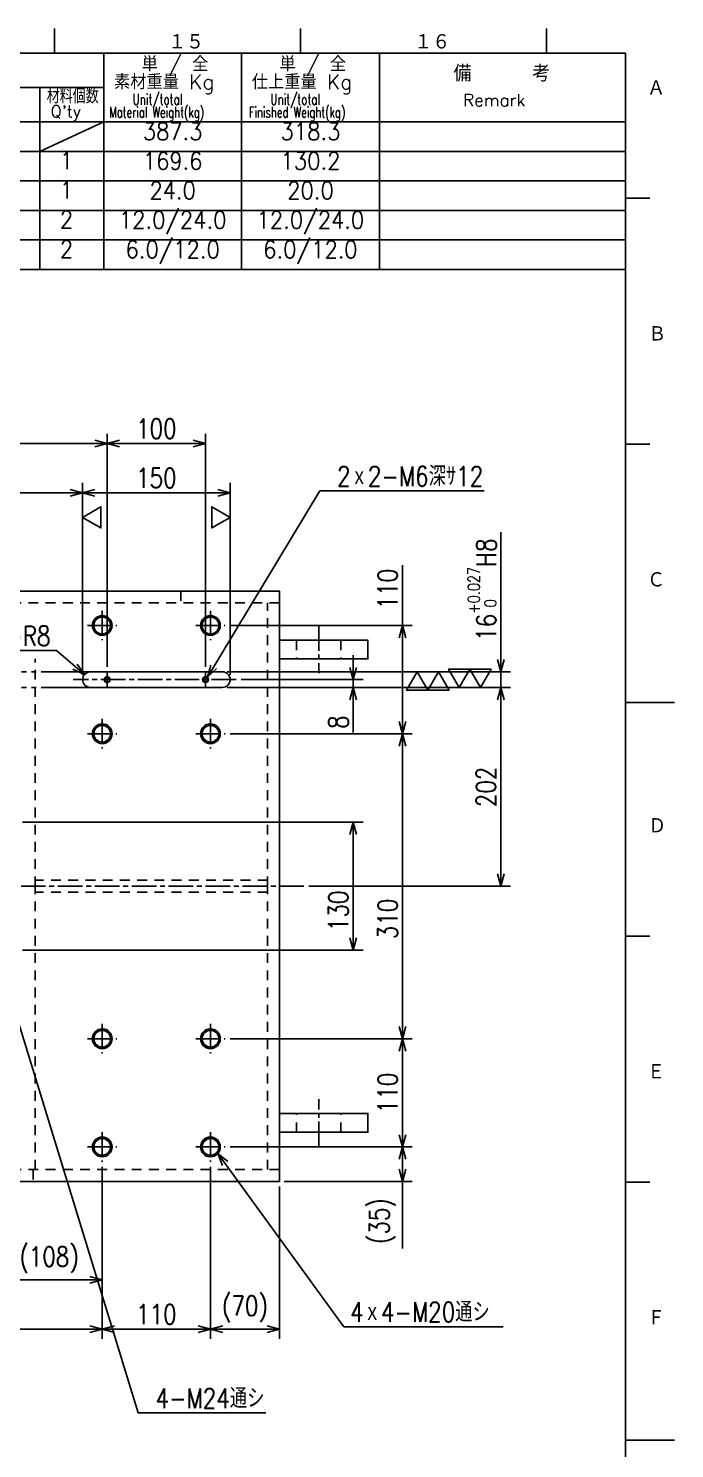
# Model space of a CAD drawing. Extents: x 0 to 4205, y 0 to 5940.
# Drawn here: x 3523 to 4180, y 1477 to 2920 of the extents above; entities that cross this region are included whole.
import ezdxf
from ezdxf.enums import TextEntityAlignment as Align

# ---------------------------------------------------------------- set-up
doc = ezdxf.new("R2010")
doc.units = 0
doc.header["$LTSCALE"] = 5
for name, pattern in [('GEN3A', [3.5, 2, -1.5]), ('GEN4A', [15, 10, -1, 1, -1, 1, -1]), ('GEN7A', [7.5, 5, -0.75, 1, -0.75])]:
    doc.linetypes.add(name, pattern=pattern)
doc.layers.get('0').update_dxf_attribs({"linetype": 'CONTINUOUS'})
doc.layers.get('DEFPOINTS').update_dxf_attribs({"linetype": 'CONTINUOUS'})
for name, color, linetype in [('2', 5, 'CONTINUOUS'), ('3A', 6, 'GEN3A'), ('4', 3, 'CONTINUOUS'), ('4A', 3, 'GEN4A'), ('5', 3, 'CONTINUOUS'), ('7A', 4, 'GEN7A'), ('8', 1, 'CONTINUOUS'), ('RAHM2', 1, 'CONTINUOUS'), ('RAHM3', 52, 'CONTINUOUS')]:
    doc.layers.add(name, color=color, linetype=linetype)
doc.styles.add('DIMENSION', font='monotxt.shx', dxfattribs={"bigfont": 'bigfont.shx'})
doc.styles.get("Standard").update_dxf_attribs({"font": 'romans.shx', "width": 0.8, "bigfont": 'extfont.shx'})
doc.dimstyles.new('GEN-ISO', dxfattribs={"dimscale": 5, "dimtxt": 4, "dimasz": 2.5, "dimexe": 2, "dimexo": 1, "dimgap": 1, "dimtad": 3, "dimdec": 3, "dimrnd": 0.001, "dimdsep": 46, "dimtxsty": 'Standard', "dimblk": 'OPEN30', "dimcen": 0, "dimclrt": 52, "dimadec": 0, "dimazin": 0, "dimtp": 0.1, "dimtm": 0.1, "dimtfac": 0.6, "dimtdec": 3, "dimtmove": 2, "dimatfit": 3, "dimldrblk": 'OPEN30', "dimfxl": 1, "dimarcsym": 0})
doc.dimstyles.new('GEN-ISO$4', dxfattribs={"dimscale": 5, "dimtxt": 4, "dimasz": 2.5, "dimexe": 2, "dimexo": 1, "dimgap": 1, "dimtad": 1, "dimtoh": 1, "dimdec": 3, "dimrnd": 0.001, "dimdsep": 46, "dimtxsty": 'Standard', "dimblk": 'OPEN30', "dimcen": 0, "dimclrt": 52, "dimadec": 0, "dimazin": 0, "dimtp": 0.1, "dimtm": 0.1, "dimtfac": 0.6, "dimtdec": 3, "dimtofl": 0, "dimtmove": 0, "dimatfit": 2, "dimldrblk": 'OPEN30', "dimfxl": 1, "dimarcsym": 0})

# ---------------------------------------------------------------- blocks, each defined once
blk = doc.blocks.new('1A1ﾌﾞﾋﾝ')
at = {"layer": 'RAHM2', "color": 5, "linetype": 'Continuous'}
for p, q in [((710, 584), (710, 579)), ((760, 584), (760, 579)), ((810, 584), (810, 579)), ((826, 579), (25, 579)), ((826, 15), (826, 579)), ((831, 549.5), (826, 549.5)), ((831, 499.5), (826, 499.5)), ((836, 447), (826, 447)), ((831, 399.5), (826, 399.5)), ((831, 349.5), (826, 349.5)), ((836, 297), (826, 297))]:
    blk.add_line(p, q, dxfattribs=at)
at = {"layer": 'RAHM2', "color": 7, "linetype": 'Continuous'}
for p, q in [((720, 579), (720, 559)), ((748, 559), (748, 579)), ((776, 579), (776, 559)), ((616, 572), (720, 572)), ((707, 572), (707, 559)), ((616, 565), (826, 565)), ((616, 559), (826, 559))]:
    blk.add_line(p, q, dxfattribs=at)
at = {"layer": 'RAHM2', "color": 5, "linetype": 'Continuous'}
for s, height, p in [('１５', 3.311, (733.1, 579.6)), ('１６', 3.311, (783.1, 579.6)), ('Ａ', 3.31, (830.43, 570.24)), ('Ｂ', 3.31, (830.65, 520.24)), ('Ｃ', 3.31, (830.43, 470.24)), ('Ｄ', 3.31, (830.65, 420.24)), ('Ｅ', 3.31, (830.43, 370.24)), ('Ｆ', 3.31, (830.43, 320.24))]:
    blk.add_text(s, height=height, dxfattribs=at).set_placement(p)
at = {"layer": 'RAHM2', "color": 7, "linetype": 'Continuous'}
for s, height, p in [('単 / 全', 3, (727.71, 575.26)), ('単 / 全', 3, (755.71, 575.26)), ('素材重量 Kg', 3, (722.08, 571.63)), ('仕上重量 Kg', 3, (750.08, 571.63)), ('備     考', 3.311, (791.08, 573.21)), ('Remark', 2.5, (793.03, 568.16)), ("Q'ty", 2.4, (709.19, 565.93))]:
    blk.add_text(s, height=height, dxfattribs=at).set_placement(p)
for s, height, width, p in [('材料個数', 3, 0.8, (708.41, 568.75)), ('Unit/total', 2.2, 0.7, (725.86, 568.49)), ('Unit/total', 2.2, 0.7, (753.86, 568.49)), ('Material Weight(kg)', 2.2, 0.68, (721.1, 565.86)), ('Finished Weight(kg)', 2.2, 0.68, (749.46, 565.86))]:
    blk.add_text(s, height=height, dxfattribs=dict(at, width=width)).set_placement(p)
at = {"layer": 'RAHM2', "color": 5, "linetype": 'Continuous', "width": 0.7}
for tag, p in [('HEADER3', (35, 566.01)), ('HEADER4', (54.75, 566)), ('HEADER15', (74.49, 566)), ('HEADER16', (94.43, 566))]:
    blk.add_attdef(tag, text='', height=6, dxfattribs=at).set_placement(p, align=Align.MIDDLE)
at = {"layer": 'RAHM2', "color": 7, "linetype": 'Continuous'}
blk.add_attdef('HEADER5', text='', height=2.5, dxfattribs=at).set_placement((63.69, 559.1), align=Align.BOTTOM_RIGHT)
for tag, height, width, p in [('HEADER25', 3.2, 0.63, (46.91, 45.38)), ('HEADER23', 3.33, 0.8, (71.4, 45.2)), ('HEADER24', 3.5, 0.8, (92.57, 45.22)), ('HEADER1', 5, 0.9, (775.12, 45.15)), ('HEADER7', 5, 0.8, (590.38, 40.8)), ('GEN-TITLE-SCA', 4, 0.85, (677.79, 40.85)), ('HEADER22', 3.2, 0.63, (46.91, 38.38)), ('HEADER20', 3.33, 0.8, (71.4, 38.2)), ('HEADER21', 3.5, 0.8, (92.57, 38.22)), ('HEADER2', 6, 0.9, (774.89, 36.68)), ('HEADER19', 3.2, 0.63, (46.91, 31.38)), ('HEADER17', 3.33, 0.8, (71.4, 31.2)), ('HEADER18', 3.5, 0.8, (92.57, 31.22)), ('HEADER11', 3.2, 0.63, (46.91, 24.38)), ('HEADER9', 3.33, 0.8, (71.4, 24.2)), ('HEADER10', 3.5, 0.8, (92.57, 24.22)), ('HEADER14', 3.31, 0.8, (542.54, 17.82))]:
    blk.add_attdef(tag, text='', height=height, dxfattribs=dict(at, width=width)).set_placement(p, align=Align.MIDDLE)
at = {"layer": 'RAHM2', "color": 7, "linetype": 'Continuous', "width": 0.8}
blk.add_attdef('GEN-TITLE-DAT', text='', height=3.5, dxfattribs=at).set_placement((691.35, 39.1), align=Align.BOTTOM_LEFT)
at = {"layer": 'RAHM2', "color": 5, "linetype": 'Continuous', "style": 'DIMENSION', "width": 1.2}
for tag, p in [('HEADER13', (629.56, 16.75)), ('HEADER12', (663.26, 16.72)), ('GEN-TITLE-DWG', (732.79, 16.74))]:
    blk.add_attdef(tag, text='', height=7.02, dxfattribs=at).set_placement(p, align=Align.BOTTOM_LEFT)
at = {"layer": 'RAHM2', "color": 5, "linetype": 'Continuous'}
blk.add_attdef('HEADER6', text='', height=5.8, dxfattribs=at).set_placement((623.09, 17.9), align=Align.BOTTOM_RIGHT)
at = {"layer": 'RAHM2', "color": 5, "linetype": 'Continuous', "style": 'DIMENSION'}
blk.add_attdef('HEADER8', text='', height=7.02, dxfattribs=at).set_placement((824.55, 16.71), align=Align.BOTTOM_RIGHT)
blk = doc.blocks.new('_Open30')
at = {"color": 0, "linetype": 'ByBlock', "lineweight": -2}
for p, q in [((-1, 0.27), (0, 0)), ((0, 0), (-1, -0.27)), ((0, 0), (-1, 0))]:
    blk.add_line(p, q, dxfattribs=at)
blk = doc.blocks.new('*D99')
at = {"layer": '5', "color": 0, "lineweight": -2, "transparency": 16777216}
for p, q in [((3728.4, 1893.1), (3913.4, 1893.1)), ((3903.4, 1795.6), (3903.4, 1880.6)), ((3728.4, 1783.1), (3913.4, 1783.1))]:
    blk.add_line(p, q, dxfattribs=at)
at = {"layer": 'DEFPOINTS', "color": 0, "transparency": 16777216}
for p in [(3723.4, 1893.1), (3903.4, 1893.1), (3723.4, 1783.1)]:
    blk.add_point(p, dxfattribs=at)
at = {"layer": '5', "color": 0, "lineweight": -2, "transparency": 16777216, "xscale": 12.5, "yscale": 12.5, "zscale": 12.5}
for p, rotation in [((3903.4, 1893.1), 90), ((3903.4, 1783.1), 270)]:
    blk.add_blockref('_Open30', p, dxfattribs=dict(at, rotation=rotation))
at = {"layer": '5', "color": 52, "transparency": 16777216, "insert": (3888.4, 1838.1), "char_height": 20, "attachment_point": 5, "rotation": 90}
blk.add_mtext('110', dxfattribs=at)
blk = doc.blocks.new('*D100')
at = {"layer": '5', "color": 0, "lineweight": -2, "transparency": 16777216}
for p, q in [((3903.4, 2313.1), (3903.4, 2374.5)), ((3728.4, 2313.1), (3913.4, 2313.1)), ((3903.4, 2215.6), (3903.4, 2300.6)), ((3728.4, 2203.1), (3913.4, 2203.1))]:
    blk.add_line(p, q, dxfattribs=at)
at = {"layer": 'DEFPOINTS', "color": 0, "transparency": 16777216}
for p in [(3723.4, 2313.1), (3903.4, 2313.1), (3723.4, 2203.1)]:
    blk.add_point(p, dxfattribs=at)
at = {"layer": '5', "color": 0, "lineweight": -2, "transparency": 16777216, "xscale": 12.5, "yscale": 12.5, "zscale": 12.5}
for p, rotation in [((3903.4, 2313.1), 90), ((3903.4, 2203.1), 270)]:
    blk.add_blockref('_Open30', p, dxfattribs=dict(at, rotation=rotation))
at = {"layer": '5', "color": 52, "transparency": 16777216, "insert": (3888.4, 2350.1), "char_height": 20, "attachment_point": 5, "rotation": 90}
blk.add_mtext('110', dxfattribs=at)
blk = doc.blocks.new('*D101')
at = {"layer": '5', "color": 0, "lineweight": -2, "transparency": 16777216}
for p, q in [((3853.4, 2270.6), (3853.4, 2283.1)), ((3739.6, 2258.1), (3863.4, 2258.1)), ((3853.4, 2258.1), (3853.4, 2250.1)), ((3725.4, 2250.1), (3863.4, 2250.1)), ((3853.4, 2237.6), (3853.4, 2204.5))]:
    blk.add_line(p, q, dxfattribs=at)
at = {"layer": 'DEFPOINTS', "color": 0, "transparency": 16777216}
for p in [(3734.6, 2258.1), (3720.4, 2250.1), (3853.4, 2250.1)]:
    blk.add_point(p, dxfattribs=at)
at = {"layer": '5', "color": 0, "lineweight": -2, "transparency": 16777216, "xscale": 12.5, "yscale": 12.5, "zscale": 12.5}
for p, rotation in [((3853.4, 2258.1), 270), ((3853.4, 2250.1), 90)]:
    blk.add_blockref('_Open30', p, dxfattribs=dict(at, rotation=rotation))
at = {"layer": '5', "color": 52, "transparency": 16777216, "insert": (3838.4, 2214.8), "char_height": 20, "attachment_point": 5, "rotation": 90}
blk.add_mtext('8', dxfattribs=at)
blk = doc.blocks.new('*D102')
at = {"layer": '5', "color": 0, "lineweight": -2, "transparency": 16777216}
for p, q in [((4003.4, 2278.6), (4003.4, 2408)), ((3725.4, 2266.1), (4013.4, 2266.1)), ((4003.4, 2250.1), (4003.4, 2266.1)), ((3725.4, 2250.1), (4013.4, 2250.1)), ((4003.4, 2237.6), (4003.4, 2225.1))]:
    blk.add_line(p, q, dxfattribs=at)
at = {"layer": 'DEFPOINTS', "color": 0, "transparency": 16777216}
for p in [(3720.4, 2266.1), (4003.4, 2266.1), (3720.4, 2250.1)]:
    blk.add_point(p, dxfattribs=at)
at = {"layer": '5', "color": 0, "lineweight": -2, "transparency": 16777216, "xscale": 12.5, "yscale": 12.5, "zscale": 12.5}
for p, rotation in [((4003.4, 2266.1), 270), ((4003.4, 2250.1), 90)]:
    blk.add_blockref('_Open30', p, dxfattribs=dict(at, rotation=rotation))
at = {"layer": '5', "color": 52, "transparency": 16777216, "insert": (3984.4, 2349.6), "char_height": 20, "attachment_point": 5, "rotation": 90}
blk.add_mtext('16{\\H12.000000;\\S+0.027^  0;}H8', dxfattribs=at)
blk = doc.blocks.new('*D103')
at = {"layer": '5', "color": 0, "lineweight": -2, "transparency": 16777216}
for p, q in [((3725.4, 2250.1), (4013.4, 2250.1)), ((4003.4, 2237.6), (4003.4, 2060.6)), ((3808.4, 2048.1), (4013.4, 2048.1))]:
    blk.add_line(p, q, dxfattribs=at)
at = {"layer": 'DEFPOINTS', "color": 0, "transparency": 16777216}
for p in [(3720.4, 2250.1), (3803.4, 2048.1), (4003.4, 2048.1)]:
    blk.add_point(p, dxfattribs=at)
at = {"layer": '5', "color": 0, "lineweight": -2, "transparency": 16777216, "xscale": 12.5, "yscale": 12.5, "zscale": 12.5}
for p, rotation in [((4003.4, 2250.1), 90), ((4003.4, 2048.1), 270)]:
    blk.add_blockref('_Open30', p, dxfattribs=dict(at, rotation=rotation))
at = {"layer": '5', "color": 52, "transparency": 16777216, "insert": (3988.4, 2149.1), "char_height": 20, "attachment_point": 5, "rotation": 90}
blk.add_mtext('202', dxfattribs=at)
blk = doc.blocks.new('*D107')
at = {"layer": '5', "color": 0, "lineweight": -2, "transparency": 16777216}
for p, q in [((3598.4, 1763.1), (3598.4, 1588.1)), ((3210.9, 1598.1), (3585.9, 1598.1))]:
    blk.add_line(p, q, dxfattribs=at)
at = {"layer": 'DEFPOINTS', "color": 0, "transparency": 16777216}
for p in [(3198.4, 1768.1), (3598.4, 1768.1), (3598.4, 1598.1)]:
    blk.add_point(p, dxfattribs=at)
at = {"layer": '5', "color": 0, "lineweight": -2, "transparency": 16777216, "xscale": 12.5, "yscale": 12.5, "zscale": 12.5, "rotation": 180}
blk.add_blockref('_Open30', (3198.4, 1598.1), dxfattribs=at)
at = {"layer": '5', "color": 0, "lineweight": -2, "transparency": 16777216, "xscale": 12.5, "yscale": 12.5, "zscale": 12.5}
blk.add_blockref('_Open30', (3598.4, 1598.1), dxfattribs=at)
at = {"layer": '5', "color": 52, "transparency": 16777216, "insert": (3398.4, 1613.1), "char_height": 20, "attachment_point": 5}
blk.add_mtext('400', dxfattribs=at)
blk = doc.blocks.new('*D108')
at = {"layer": '5', "color": 0, "lineweight": -2, "transparency": 16777216}
for p, q in [((3708.4, 1763.1), (3708.4, 1588.1)), ((3610.9, 1598.1), (3695.9, 1598.1))]:
    blk.add_line(p, q, dxfattribs=at)
at = {"layer": 'DEFPOINTS', "color": 0, "transparency": 16777216}
for p in [(3598.4, 1768.1), (3708.4, 1768.1), (3708.4, 1598.1)]:
    blk.add_point(p, dxfattribs=at)
at = {"layer": '5', "color": 0, "lineweight": -2, "transparency": 16777216, "xscale": 12.5, "yscale": 12.5, "zscale": 12.5, "rotation": 180}
blk.add_blockref('_Open30', (3598.4, 1598.1), dxfattribs=at)
at = {"layer": '5', "color": 0, "lineweight": -2, "transparency": 16777216, "xscale": 12.5, "yscale": 12.5, "zscale": 12.5}
blk.add_blockref('_Open30', (3708.4, 1598.1), dxfattribs=at)
at = {"layer": '5', "color": 52, "transparency": 16777216, "insert": (3653.4, 1613.1), "char_height": 20, "attachment_point": 5}
blk.add_mtext('110', dxfattribs=at)
blk = doc.blocks.new('*D109')
at = {"layer": '5', "color": 0, "lineweight": -2, "transparency": 16777216}
for p, q in [((3708.4, 1763.1), (3708.4, 1588.1)), ((3778.4, 1743.1), (3778.4, 1588.1)), ((3720.9, 1598.1), (3765.9, 1598.1))]:
    blk.add_line(p, q, dxfattribs=at)
at = {"layer": 'DEFPOINTS', "color": 0, "transparency": 16777216}
for p in [(3708.4, 1768.1), (3778.4, 1748.1), (3778.4, 1598.1)]:
    blk.add_point(p, dxfattribs=at)
at = {"layer": '5', "color": 0, "lineweight": -2, "transparency": 16777216, "xscale": 12.5, "yscale": 12.5, "zscale": 12.5, "rotation": 180}
blk.add_blockref('_Open30', (3708.4, 1598.1), dxfattribs=at)
at = {"layer": '5', "color": 0, "lineweight": -2, "transparency": 16777216, "xscale": 12.5, "yscale": 12.5, "zscale": 12.5}
blk.add_blockref('_Open30', (3778.4, 1598.1), dxfattribs=at)
at = {"layer": '5', "color": 52, "transparency": 16777216, "insert": (3743.4, 1618.4), "char_height": 20, "attachment_point": 5}
blk.add_mtext('(70)', dxfattribs=at)
blk = doc.blocks.new('*D110')
at = {"layer": '5', "color": 0, "lineweight": -2, "transparency": 16777216}
for p, q in [((3728.4, 1783.1), (3913.4, 1783.1)), ((3903.4, 1770.6), (3903.4, 1760.6)), ((3783.4, 1748.1), (3913.4, 1748.1)), ((3903.4, 1748.1), (3903.4, 1679.9))]:
    blk.add_line(p, q, dxfattribs=at)
at = {"layer": 'DEFPOINTS', "color": 0, "transparency": 16777216}
for p in [(3723.4, 1783.1), (3778.4, 1748.1), (3903.4, 1748.1)]:
    blk.add_point(p, dxfattribs=at)
at = {"layer": '5', "color": 0, "lineweight": -2, "transparency": 16777216, "xscale": 12.5, "yscale": 12.5, "zscale": 12.5}
for p, rotation in [((3903.4, 1783.1), 90), ((3903.4, 1748.1), 270)]:
    blk.add_blockref('_Open30', p, dxfattribs=dict(at, rotation=rotation))
at = {"layer": '5', "color": 52, "transparency": 16777216, "insert": (3883.2, 1707.8), "char_height": 20, "attachment_point": 5, "rotation": 90}
blk.add_mtext('(35)', dxfattribs=at)
blk = doc.blocks.new('*D115')
at = {"layer": '5', "color": 0, "lineweight": -2, "transparency": 16777216}
for p, q in [((3728.4, 2263.1), (3728.4, 2458.1)), ((3590.9, 2448.1), (3715.9, 2448.1))]:
    blk.add_line(p, q, dxfattribs=at)
at = {"layer": 'DEFPOINTS', "color": 0, "transparency": 16777216}
for p in [(3728.4, 2448.1), (3578.4, 2258.1), (3728.4, 2258.1)]:
    blk.add_point(p, dxfattribs=at)
at = {"layer": '5', "color": 0, "lineweight": -2, "transparency": 16777216, "xscale": 12.5, "yscale": 12.5, "zscale": 12.5, "rotation": 180}
blk.add_blockref('_Open30', (3578.4, 2448.1), dxfattribs=at)
at = {"layer": '5', "color": 0, "lineweight": -2, "transparency": 16777216, "xscale": 12.5, "yscale": 12.5, "zscale": 12.5}
blk.add_blockref('_Open30', (3728.4, 2448.1), dxfattribs=at)
at = {"layer": '5', "color": 52, "transparency": 16777216, "insert": (3653.4, 2463.1), "char_height": 20, "attachment_point": 5}
blk.add_mtext('150', dxfattribs=at)
blk = doc.blocks.new('*D116')
at = {"layer": '5', "color": 0, "lineweight": -2, "transparency": 16777216}
for p, q in [((3188.4, 2271.1), (3188.4, 2508.1)), ((3200.9, 2498.1), (3590.9, 2498.1)), ((3603.4, 2271.1), (3603.4, 2508.1))]:
    blk.add_line(p, q, dxfattribs=at)
at = {"layer": 'DEFPOINTS', "color": 0, "transparency": 16777216}
for p in [(3603.4, 2498.1), (3188.4, 2266.1), (3603.4, 2266.1)]:
    blk.add_point(p, dxfattribs=at)
at = {"layer": '5', "color": 0, "lineweight": -2, "transparency": 16777216, "xscale": 12.5, "yscale": 12.5, "zscale": 12.5, "rotation": 180}
blk.add_blockref('_Open30', (3188.4, 2498.1), dxfattribs=at)
at = {"layer": '5', "color": 0, "lineweight": -2, "transparency": 16777216, "xscale": 12.5, "yscale": 12.5, "zscale": 12.5}
blk.add_blockref('_Open30', (3603.4, 2498.1), dxfattribs=at)
at = {"layer": '5', "color": 52, "transparency": 16777216, "insert": (3453.4, 2513.1), "char_height": 20, "attachment_point": 5}
blk.add_mtext('415', dxfattribs=at)
blk = doc.blocks.new('*D117')
at = {"layer": '5', "color": 0, "lineweight": -2, "transparency": 16777216}
for p, q in [((3615.9, 2498.1), (3690.9, 2498.1)), ((3703.4, 2271.1), (3703.4, 2508.1))]:
    blk.add_line(p, q, dxfattribs=at)
at = {"layer": 'DEFPOINTS', "color": 0, "transparency": 16777216}
for p in [(3703.4, 2498.1), (3603.4, 2266.1), (3703.4, 2266.1)]:
    blk.add_point(p, dxfattribs=at)
at = {"layer": '5', "color": 0, "lineweight": -2, "transparency": 16777216, "xscale": 12.5, "yscale": 12.5, "zscale": 12.5, "rotation": 180}
blk.add_blockref('_Open30', (3603.4, 2498.1), dxfattribs=at)
at = {"layer": '5', "color": 0, "lineweight": -2, "transparency": 16777216, "xscale": 12.5, "yscale": 12.5, "zscale": 12.5}
blk.add_blockref('_Open30', (3703.4, 2498.1), dxfattribs=at)
at = {"layer": '5', "color": 52, "transparency": 16777216, "insert": (3653.4, 2513.1), "char_height": 20, "attachment_point": 5}
blk.add_mtext('100', dxfattribs=at)
blk = doc.blocks.new('*D118')
at = {"layer": '5', "color": 0, "lineweight": -2, "transparency": 16777216}
for p, q in [((3218.4, 2263.1), (3218.4, 2458.1)), ((3578.4, 2263.1), (3578.4, 2458.1)), ((3230.9, 2448.1), (3565.9, 2448.1))]:
    blk.add_line(p, q, dxfattribs=at)
at = {"layer": 'DEFPOINTS', "color": 0, "transparency": 16777216}
for p in [(3578.4, 2448.1), (3218.4, 2258.1), (3578.4, 2258.1)]:
    blk.add_point(p, dxfattribs=at)
at = {"layer": '5', "color": 0, "lineweight": -2, "transparency": 16777216, "xscale": 12.5, "yscale": 12.5, "zscale": 12.5, "rotation": 180}
blk.add_blockref('_Open30', (3218.4, 2448.1), dxfattribs=at)
at = {"layer": '5', "color": 0, "lineweight": -2, "transparency": 16777216, "xscale": 12.5, "yscale": 12.5, "zscale": 12.5}
blk.add_blockref('_Open30', (3578.4, 2448.1), dxfattribs=at)
at = {"layer": '5', "color": 52, "transparency": 16777216, "insert": (3428.4, 2463.1), "char_height": 20, "attachment_point": 5}
blk.add_mtext('360', dxfattribs=at)
blk = doc.blocks.new('*D129')
at = {"layer": '5', "color": 0, "lineweight": -2, "transparency": 16777216}
for p, q in [((3485.1, 2287.6), (3551.8, 2287.6)), ((3551.8, 2287.6), (3570.8, 2271.4))]:
    blk.add_line(p, q, dxfattribs=at)
at = {"layer": 'DEFPOINTS', "color": 0, "transparency": 16777216}
for p in [(3580.3, 2263.3), (3586.4, 2258.1)]:
    blk.add_point(p, dxfattribs=at)
at = {"layer": '5', "color": 0, "lineweight": -2, "transparency": 16777216, "xscale": 12.5, "yscale": 12.5, "zscale": 12.5, "rotation": 319.599211449006}
blk.add_blockref('_Open30', (3580.3, 2263.3), dxfattribs=at)
at = {"layer": '5', "color": 52, "transparency": 16777216, "insert": (3516, 2302.6), "char_height": 20, "attachment_point": 5}
blk.add_mtext('2-R8', dxfattribs=at)
blk = doc.blocks.new('*D133')
at = {"layer": '5', "color": 0, "lineweight": -2, "transparency": 16777216}
for p, q in [((3517.4, 2113.1), (3863.4, 2113.1)), ((3853.4, 2100.6), (3853.4, 1995.6)), ((3517.4, 1983.1), (3863.4, 1983.1))]:
    blk.add_line(p, q, dxfattribs=at)
at = {"layer": 'DEFPOINTS', "color": 0, "transparency": 16777216}
for p in [(3512.4, 2113.1), (3512.4, 1983.1), (3853.4, 1983.1)]:
    blk.add_point(p, dxfattribs=at)
at = {"layer": '5', "color": 0, "lineweight": -2, "transparency": 16777216, "xscale": 12.5, "yscale": 12.5, "zscale": 12.5}
for p, rotation in [((3853.4, 2113.1), 90), ((3853.4, 1983.1), 270)]:
    blk.add_blockref('_Open30', p, dxfattribs=dict(at, rotation=rotation))
at = {"layer": '5', "color": 52, "transparency": 16777216, "insert": (3838.4, 2023.1), "char_height": 20, "attachment_point": 5, "rotation": 90}
blk.add_mtext('130', dxfattribs=at)
blk = doc.blocks.new('*D134')
at = {"layer": '5', "color": 0, "lineweight": -2, "transparency": 16777216}
for p, q in [((3728.4, 2203.1), (3913.4, 2203.1)), ((3903.4, 2190.6), (3903.4, 1905.6)), ((3728.4, 1893.1), (3913.4, 1893.1))]:
    blk.add_line(p, q, dxfattribs=at)
at = {"layer": 'DEFPOINTS', "color": 0, "transparency": 16777216}
for p in [(3723.4, 2203.1), (3723.4, 1893.1), (3903.4, 1893.1)]:
    blk.add_point(p, dxfattribs=at)
at = {"layer": '5', "color": 0, "lineweight": -2, "transparency": 16777216, "xscale": 12.5, "yscale": 12.5, "zscale": 12.5}
for p, rotation in [((3903.4, 2203.1), 90), ((3903.4, 1893.1), 270)]:
    blk.add_blockref('_Open30', p, dxfattribs=dict(at, rotation=rotation))
at = {"layer": '5', "color": 52, "transparency": 16777216, "insert": (3888.4, 2014.9), "char_height": 20, "attachment_point": 5, "rotation": 90}
blk.add_mtext('310', dxfattribs=at)
blk = doc.blocks.new('*D160')
at = {"layer": '5', "color": 0, "lineweight": -2, "transparency": 16777216}
for p, q in [((3490.4, 1956.1), (3490.4, 1638.1)), ((3598.4, 1763.1), (3598.4, 1638.1)), ((3502.9, 1648.1), (3585.9, 1648.1))]:
    blk.add_line(p, q, dxfattribs=at)
at = {"layer": 'DEFPOINTS', "color": 0, "transparency": 16777216}
for p in [(3490.4, 1961.1), (3598.4, 1768.1), (3598.4, 1648.1)]:
    blk.add_point(p, dxfattribs=at)
at = {"layer": '5', "color": 0, "lineweight": -2, "transparency": 16777216, "xscale": 12.5, "yscale": 12.5, "zscale": 12.5, "rotation": 180}
blk.add_blockref('_Open30', (3490.4, 1648.1), dxfattribs=at)
at = {"layer": '5', "color": 0, "lineweight": -2, "transparency": 16777216, "xscale": 12.5, "yscale": 12.5, "zscale": 12.5}
blk.add_blockref('_Open30', (3598.4, 1648.1), dxfattribs=at)
at = {"layer": '5', "color": 52, "transparency": 16777216, "insert": (3544.4, 1668.4), "char_height": 20, "attachment_point": 5}
blk.add_mtext('(108)', dxfattribs=at)
blk = doc.blocks.new('STDBUHIN')
at = {"color": 7}
for p, q in [((0, 0), (0, -6)), ((10, 0), (10, -6)), ((38, 0), (38, -6)), ((91, 0), (91, -6)), ((104, 0), (104, -6)), ((132, 0), (132, -6)), ((160, 0), (160, -6)), ((0, -6), (210, -6))]:
    blk.add_line(p, q, dxfattribs=at)
at = {"layer": 'RAHM3', "color": 7, "width": 0.9}
for tag, p in [('1GENST', (4.710911, -4.609434)), ('4GENST', (96.434633, -4.658422)), ('5GENST', (118, -4.729)), ('6GENST', (146, -4.729))]:
    blk.add_attdef(tag, text='', height=3.5, dxfattribs=at).set_placement(p, align=Align.BOTTOM_CENTER)
at = {"layer": 'RAHM3', "color": 7}
for tag, p, width in [('2GENST', (11.373533, -4.658422), 0.8), ('3GENST', (41.070972, -4.658422), 0.8), ('7GENST', (162.759538, -4.671383), 0.9)]:
    blk.add_attdef(tag, p, '', height=3.5, dxfattribs=dict(at, width=width))

msp = doc.modelspace()

# ---------------------------------------------------------------- linework, layer by layer
msp.add_line((3600.0002, 2825), (3535.0002, 2795))
at = {"layer": '2'}
for points in [[(2978.4254, 2048.1495), (2978.4254, 2348.1495), (3778.4254, 2348.1495), (3778.4254, 2048.1495)], [(3778.4254, 2298.1495), (3868.4254, 2298.1495), (3868.4254, 2279.1495), (3778.4254, 2279.1495)], [(3778.4254, 2048.1495), (3778.4254, 1748.1495), (2978.4254, 1748.1495), (2978.4254, 2048.1495)], [(3778.4254, 1798.1495), (3868.4254, 1798.1495), (3868.4254, 1817.1495), (3778.4254, 1817.1495)]]:
    msp.add_lwpolyline(points, dxfattribs=at)
msp.add_lwpolyline([(3586.4254, 2250.1495, -1), (3586.4254, 2266.1495), (3720.4254, 2266.1495, -1), (3720.4254, 2250.1495)], format="xyb", close=True, dxfattribs=at)
for centre, radius in [((3598.4254, 2313.1495), 8.5), ((3708.4254, 2313.1495), 8.5), ((3603.4254, 2258.1495), 2.45), ((3703.4254, 2258.1495), 2.45), ((3598.4254, 2203.1495), 8.5), ((3708.4254, 2203.1495), 8.5), ((3598.4254, 1893.1495), 8.5), ((3708.4254, 1893.1495), 8.5), ((3598.4254, 1783.1495), 8.5), ((3708.4254, 1783.1495), 8.5)]:
    msp.add_circle(centre, radius, dxfattribs=at)
at = {"layer": '3A'}
for p, q in [((3678.4254, 2348.1495), (3678.4254, 2336.1495)), ((3778.4254, 2336.1495), (2978.4254, 2336.1495)), ((3766.4254, 2048.1495), (3766.4254, 2336.1495)), ((3795.9254, 2298.1495), (3795.9254, 2279.1495)), ((3840.9254, 2298.1495), (3840.9254, 2279.1495)), ((3530.4254, 2048.1495), (3530.4254, 2279.2741)), ((3766.4254, 2054.1495), (3530.4254, 2054.1495)), ((3530.4254, 1760.1495), (3530.4254, 2048.1495)), ((3766.4254, 2042.1495), (3530.4254, 2042.1495)), ((3766.4254, 1760.1495), (3766.4254, 2048.1495)), ((3795.9254, 1798.1495), (3795.9254, 1817.1495)), ((3840.9254, 1798.1495), (3840.9254, 1817.1495)), ((3778.4254, 1760.1495), (2978.4254, 1760.1495)), ((3528.4254, 1760.1495), (3528.4254, 1748.1495))]:
    msp.add_line(p, q, dxfattribs=at)
at = {"layer": '4'}
for centre, radius in [((3598.4254, 2313.1495), 10), ((3708.4254, 2313.1495), 10), ((3603.4254, 2258.1495), 3), ((3703.4254, 2258.1495), 3), ((3598.4254, 2203.1495), 10), ((3708.4254, 2203.1495), 10), ((3598.4254, 1893.1495), 10), ((3708.4254, 1893.1495), 10), ((3598.4254, 1783.1495), 10), ((3708.4254, 1783.1495), 10)]:
    msp.add_circle(centre, radius, dxfattribs=at)
at = {"layer": '4A'}
for p, q in [((3586.4254, 2266.1495), (3210.4254, 2266.1495)), ((3586.4254, 2250.1495), (3210.4254, 2250.1495))]:
    msp.add_line(p, q, dxfattribs=at)
at = {"layer": '7A'}
for p, q in [((3598.4254, 2328.1495), (3598.4254, 2298.1495)), ((3708.4254, 2328.1495), (3708.4254, 2298.1495)), ((3583.4254, 2313.1495), (3613.4254, 2313.1495)), ((3693.4254, 2313.1495), (3723.4254, 2313.1495)), ((3818.4254, 2312.4344), (3818.4254, 2264.6939)), ((3734.5617, 2258.1495), (3568.7999, 2258.1495)), ((3603.4254, 2266.1495), (3603.4254, 2250.1495)), ((3703.4254, 2266.1495), (3703.4254, 2250.1495)), ((3598.4254, 2218.1495), (3598.4254, 2188.1495)), ((3708.4254, 2218.1495), (3708.4254, 2188.1495)), ((3583.4254, 2203.1495), (3613.4254, 2203.1495)), ((3693.4254, 2203.1495), (3723.4254, 2203.1495)), ((3803.4254, 2048.1495), (3454.8413, 2048.1495)), ((3598.4254, 1908.1495), (3598.4254, 1878.1495)), ((3708.4254, 1908.1495), (3708.4254, 1878.1495)), ((3583.4254, 1893.1495), (3613.4254, 1893.1495)), ((3693.4254, 1893.1495), (3723.4254, 1893.1495)), ((3818.4254, 1783.8645), (3818.4254, 1831.6051)), ((3598.4254, 1798.1495), (3598.4254, 1768.1495)), ((3708.4254, 1798.1495), (3708.4254, 1768.1495)), ((3583.4254, 1783.1495), (3613.4254, 1783.1495)), ((3693.4254, 1783.1495), (3723.4254, 1783.1495))]:
    msp.add_line(p, q, dxfattribs=at)
at = {"layer": '8'}
for points in [[(3578.4254, 2423.0629), (3597.1754, 2412.2379), (3597.1754, 2433.8879), (3578.4254, 2423.0629)], [(3728.4254, 2423.0629), (3709.6754, 2412.2379), (3709.6754, 2433.8879), (3728.4254, 2423.0629)], [(3961.128, 2250.1495), (3950.303, 2268.8995), (3971.953, 2268.8995), (3961.128, 2250.1495)], [(3982.778, 2250.1495), (3971.953, 2268.8995), (3993.603, 2268.8995), (3982.778, 2250.1495)], [(3918.3317, 2266.1495), (3907.5067, 2247.3995), (3929.1567, 2247.3995), (3918.3317, 2266.1495)], [(3939.9817, 2266.1495), (3929.1567, 2247.3995), (3950.8067, 2247.3995), (3939.9817, 2266.1495)]]:
    msp.add_lwpolyline(points, close=True, dxfattribs=at)

# ---------------------------------------------------------------- block references
at = {"layer": '2', "xscale": 5, "yscale": 5, "zscale": 5}
msp.add_blockref('1A1ﾌﾞﾋﾝ', (0, 0), dxfattribs=at)
at = {"layer": 'RAHM2'}
ref = msp.add_blockref('STDBUHIN', (3080.0002, 2825), dxfattribs=dict(at, xscale=5, yscale=5, zscale=5))
ref.add_attrib('1GENST', '1', dxfattribs={"layer": 'RAHM3', "color": 7, "height": 17.5, "width": 0.9}).set_placement((3103.5548, 2801.9528), align=Align.BOTTOM_CENTER)
ref.add_attrib('2GENST', 'SS400', (3136.8679, 2801.7079), dxfattribs={"layer": 'RAHM3', "color": 7, "height": 17.5, "width": 0.9})
ref.add_attrib('5GENST', '387.3', dxfattribs={"layer": 'RAHM3', "color": 7, "height": 17.5, "width": 0.9}).set_placement((3670.0002, 2801.355), align=Align.BOTTOM_CENTER)
ref.add_attrib('6GENST', '318.3', dxfattribs={"layer": 'RAHM3', "color": 7, "height": 17.5, "width": 0.9}).set_placement((3810.0002, 2801.355), align=Align.BOTTOM_CENTER)
ref = msp.add_blockref('STDBUHIN', (3080.0002, 2795), dxfattribs=dict(at, xscale=5, yscale=5, zscale=5))
ref.add_attrib('1GENST', 'a', dxfattribs={"layer": 'RAHM3', "color": 7, "height": 17.5, "width": 0.9}).set_placement((3103.5548, 2771.9528), align=Align.BOTTOM_CENTER)
ref.add_attrib('2GENST', 'SS400', (3136.8679, 2771.7079), dxfattribs={"layer": 'RAHM3', "color": 7, "height": 17.5, "width": 0.9})
ref.add_attrib('3GENST', '45x600x800', (3285.3551, 2771.7079), dxfattribs={"layer": 'RAHM3', "color": 7, "height": 17.5, "width": 0.9})
ref.add_attrib('4GENST', '1', dxfattribs={"layer": 'RAHM3', "color": 7, "height": 17.5, "width": 0.9}).set_placement((3562.1734, 2771.7079), align=Align.BOTTOM_CENTER)
ref.add_attrib('5GENST', '169.6', dxfattribs={"layer": 'RAHM3', "color": 7, "height": 17.5, "width": 0.9}).set_placement((3670.0002, 2771.355), align=Align.BOTTOM_CENTER)
ref.add_attrib('6GENST', '130.2', dxfattribs={"layer": 'RAHM3', "color": 7, "height": 17.5, "width": 0.9}).set_placement((3810.0002, 2771.355), align=Align.BOTTOM_CENTER)
ref = msp.add_blockref('STDBUHIN', (3080.0002, 2765), dxfattribs=dict(at, xscale=5, yscale=5, zscale=5))
ref.add_attrib('1GENST', 'b', dxfattribs={"layer": 'RAHM3', "color": 7, "height": 17.5, "width": 0.9}).set_placement((3103.5548, 2741.9528), align=Align.BOTTOM_CENTER)
ref.add_attrib('2GENST', 'SS400', (3136.8679, 2741.7079), dxfattribs={"layer": 'RAHM3', "color": 7, "height": 17.5, "width": 0.9})
ref.add_attrib('3GENST', '30x300x340', (3285.3551, 2741.7079), dxfattribs={"layer": 'RAHM3', "color": 7, "height": 17.5, "width": 0.9})
ref.add_attrib('4GENST', '1', dxfattribs={"layer": 'RAHM3', "color": 7, "height": 17.5, "width": 0.9}).set_placement((3562.1734, 2741.7079), align=Align.BOTTOM_CENTER)
ref.add_attrib('5GENST', '24.0', dxfattribs={"layer": 'RAHM3', "color": 7, "height": 17.5, "width": 0.9}).set_placement((3670.0002, 2741.355), align=Align.BOTTOM_CENTER)
ref.add_attrib('6GENST', '20.0', dxfattribs={"layer": 'RAHM3', "color": 7, "height": 17.5, "width": 0.9}).set_placement((3810.0002, 2741.355), align=Align.BOTTOM_CENTER)
ref = msp.add_blockref('STDBUHIN', (3080.0002, 2735), dxfattribs=dict(at, xscale=5, yscale=5, zscale=5))
ref.add_attrib('1GENST', 'c', dxfattribs={"layer": 'RAHM3', "color": 7, "height": 17.5, "width": 0.9}).set_placement((3103.5548, 2711.9528), align=Align.BOTTOM_CENTER)
ref.add_attrib('2GENST', 'SS400', (3136.8679, 2711.7079), dxfattribs={"layer": 'RAHM3', "color": 7, "height": 17.5, "width": 0.9})
ref.add_attrib('3GENST', '19x100x800', (3285.3551, 2711.7079), dxfattribs={"layer": 'RAHM3', "color": 7, "height": 17.5, "width": 0.9})
ref.add_attrib('4GENST', '2', dxfattribs={"layer": 'RAHM3', "color": 7, "height": 17.5, "width": 0.9}).set_placement((3562.1734, 2711.7079), align=Align.BOTTOM_CENTER)
ref.add_attrib('5GENST', '12.0/24.0', dxfattribs={"layer": 'RAHM3', "color": 7, "height": 17.5, "width": 0.9}).set_placement((3670.0002, 2711.355), align=Align.BOTTOM_CENTER)
ref.add_attrib('6GENST', '12.0/24.0', dxfattribs={"layer": 'RAHM3', "color": 7, "height": 17.5, "width": 0.9}).set_placement((3810.0002, 2711.355), align=Align.BOTTOM_CENTER)
ref = msp.add_blockref('STDBUHIN', (3080.0002, 2705), dxfattribs=dict(at, xscale=5, yscale=5, zscale=5))
ref.add_attrib('1GENST', 'd', dxfattribs={"layer": 'RAHM3', "color": 7, "height": 17.5, "width": 0.9}).set_placement((3103.5548, 2681.9528), align=Align.BOTTOM_CENTER)
ref.add_attrib('2GENST', 'SS400', (3136.8679, 2681.7079), dxfattribs={"layer": 'RAHM3', "color": 7, "height": 17.5, "width": 0.9})
ref.add_attrib('3GENST', '19x100x400', (3285.3551, 2681.7079), dxfattribs={"layer": 'RAHM3', "color": 7, "height": 17.5, "width": 0.9})
ref.add_attrib('4GENST', '2', dxfattribs={"layer": 'RAHM3', "color": 7, "height": 17.5, "width": 0.9}).set_placement((3562.1734, 2681.7079), align=Align.BOTTOM_CENTER)
ref.add_attrib('5GENST', '6.0/12.0', dxfattribs={"layer": 'RAHM3', "color": 7, "height": 17.5, "width": 0.9}).set_placement((3670.0002, 2681.355), align=Align.BOTTOM_CENTER)
ref.add_attrib('6GENST', '6.0/12.0', dxfattribs={"layer": 'RAHM3', "color": 7, "height": 17.5, "width": 0.9}).set_placement((3810.0002, 2681.355), align=Align.BOTTOM_CENTER)

# ---------------------------------------------------------------- texts
at = {"layer": '5', "color": 52, "char_height": 20, "attachment_point": 4}
for s, insert in [('2ｘ2-M6深ｻ12', (3837.0727, 2464.8832)), ('4ｘ4-M20通シ', (3850.3095, 1615.4531)), ('4-M24通シ', (3652.599, 1527.7651))]:
    msp.add_mtext(s, dxfattribs=dict(at, insert=insert))

# ---------------------------------------------------------------- dimensions: what is measured, and where the dimension line sits
at = {"layer": '5'}
for base, p1, p2, angle, override, picture, middle in [((3603.4254, 2498.1495), (3188.4254, 2266.1495), (3603.4254, 2266.1495), 180, {"dimtp": 0.05, "dimtm": 0.05, "dimtmove": 0}, '*D116', (3453.4254, 2498.1495)), ((3578.4254, 2448.1495), (3218.4254, 2258.1495), (3578.4254, 2258.1495), 180, {"dimtp": 0.05, "dimtm": 0.05, "dimtmove": 0}, '*D118', (3428.4254, 2448.1495)), ((3903.4254, 2313.1495), (3723.4254, 2203.1495), (3723.4254, 2313.1495), 90, {"dimtp": 0.05, "dimtm": 0.05, "dimtmove": 0}, '*D100', (3903.4254, 2350.078)), ((3903.4254, 1893.1495), (3723.4254, 2203.1495), (3723.4254, 1893.1495), 90, {"dimtad": 1, "dimtoh": 1, "dimtp": 0.05, "dimtm": 0.05, "dimtofl": 0, "dimtmove": 0}, '*D134', (3903.4254, 2014.9151)), ((3853.4254, 1983.1495), (3512.4254, 2113.1495), (3512.4254, 1983.1495), 90, {"dimtad": 1, "dimtoh": 1, "dimtp": 0.05, "dimtm": 0.05, "dimtofl": 0, "dimtmove": 0}, '*D133', (3853.4254, 2023.1495))]:
    dim = msp.add_linear_dim(base=base, p1=p1, p2=p2, angle=angle, dimstyle='GEN-ISO', override=override, dxfattribs=at)
    dim.commit()
    dim.dimension.update_dxf_attribs({"geometry": picture, "text_midpoint": middle, "dimtype": 160})
for base, p1, p2, angle, override, picture, middle in [((3703.4254, 2498.1495), (3603.4254, 2266.1495), (3703.4254, 2266.1495), 180, {"dimse1": 1, "dimtp": 0.05, "dimtm": 0.05, "dimtmove": 1}, '*D117', (3653.4254, 2513.1495)), ((3728.4254, 2448.1495), (3578.4254, 2258.1495), (3728.4254, 2258.1495), 180, {"dimse1": 1, "dimtp": 0.05, "dimtm": 0.05, "dimtmove": 1}, '*D115', (3653.4254, 2463.1495)), ((3853.4254, 2250.1495), (3734.5617, 2258.1495), (3720.4254, 2250.1495), 90, {"dimtp": 0.05, "dimtm": 0.05, "dimtmove": 0}, '*D101', (3838.4254, 2214.8161)), ((4003.4254, 2048.1495), (3720.4254, 2250.1495), (3803.4254, 2048.1495), 90, {"dimtp": 0.05, "dimtm": 0.05, "dimtmove": 0}, '*D103', (3988.4254, 2149.1495)), ((3598.4254, 1648.1495), (3490.4254, 1961.1495), (3598.4254, 1768.1495), 180, {"dimpost": '(<>)', "dimtp": 0.027, "dimtm": 0, "dimtmove": 0}, '*D160', (3544.4254, 1668.3876)), ((3903.4254, 1893.1495), (3723.4254, 1783.1495), (3723.4254, 1893.1495), 90, {"dimtp": 0.05, "dimtm": 0.05, "dimtmove": 0}, '*D99', (3888.4254, 1838.1495)), ((3903.4254, 1748.1495), (3723.4254, 1783.1495), (3778.4254, 1748.1495), 90, {"dimpost": '(<>)', "dimtp": 0.027, "dimtm": 0, "dimtmove": 0}, '*D110', (3883.1873, 1707.7923)), ((3598.4254, 1598.1495), (3198.4254, 1768.1495), (3598.4254, 1768.1495), 180, {"dimse1": 1, "dimtp": 0.05, "dimtm": 0.05, "dimtmove": 1}, '*D107', (3398.4254, 1613.1495)), ((3708.4254, 1598.1495), (3598.4254, 1768.1495), (3708.4254, 1768.1495), 180, {"dimse1": 1, "dimtp": 0.05, "dimtm": 0.05, "dimtmove": 1}, '*D108', (3653.4254, 1613.1495)), ((3778.4254, 1598.1495), (3708.4254, 1768.1495), (3778.4254, 1748.1495), 180, {"dimpost": '(<>)', "dimtp": 0.027, "dimtm": 0, "dimtmove": 0}, '*D109', (3743.4254, 1618.3876))]:
    dim = msp.add_linear_dim(base=base, p1=p1, p2=p2, angle=angle, dimstyle='GEN-ISO', override=override, dxfattribs=at)
    dim.commit()
    dim.dimension.update_dxf_attribs({"geometry": picture, "text_midpoint": middle})
dim = msp.add_linear_dim(base=(4003.4254, 2266.1495), p1=(3720.4254, 2250.1495), p2=(3720.4254, 2266.1495), angle=90, text='<>H8', dimstyle='GEN-ISO', override={"dimtol": 1, "dimtp": 0.027, "dimtm": 0, "dimtmove": 0}, dxfattribs=at)
dim.commit()
dim.dimension.update_dxf_attribs({"geometry": '*D102', "text_midpoint": (3984.4254, 2349.559)})
dim = msp.add_radius_dim(center=(3586.4254, 2258.1495), mpoint=(3580.3331, 2263.3345), text='2-<>', dimstyle='GEN-ISO$4', override={"dimtp": 0.05, "dimtm": 0.05, "dimatfit": 3}, dxfattribs=at)
dim.commit()
dim.dimension.update_dxf_attribs({"geometry": '*D129', "text_midpoint": (3515.9783, 2287.5887), "dimtype": 164})

# ---------------------------------------------------------------- leaders
at = {"layer": '5', "annotation_type": 0, "has_hookline": 1, "hookline_direction": 0}
for points, text_width in [([(3705.2671, 2260.5176), (3819.5727, 2449.8832), (3832.0727, 2449.8832)], 149.3333), ([(3493.9531, 1971.6797), (3635.099, 1512.7651), (3647.599, 1512.7651)], 112), ([(3715.9341, 1776.5449), (3843.8752, 1600.4531), (3856.3752, 1600.4531)], 144.5333)]:
    msp.add_leader(points, dimstyle='GEN-ISO', override={"dimpost": '(<>)', "dimtp": 0.027, "dimtm": 0}, dxfattribs=dict(at, text_width=text_width))

doc.saveas('drawing.dxf')
